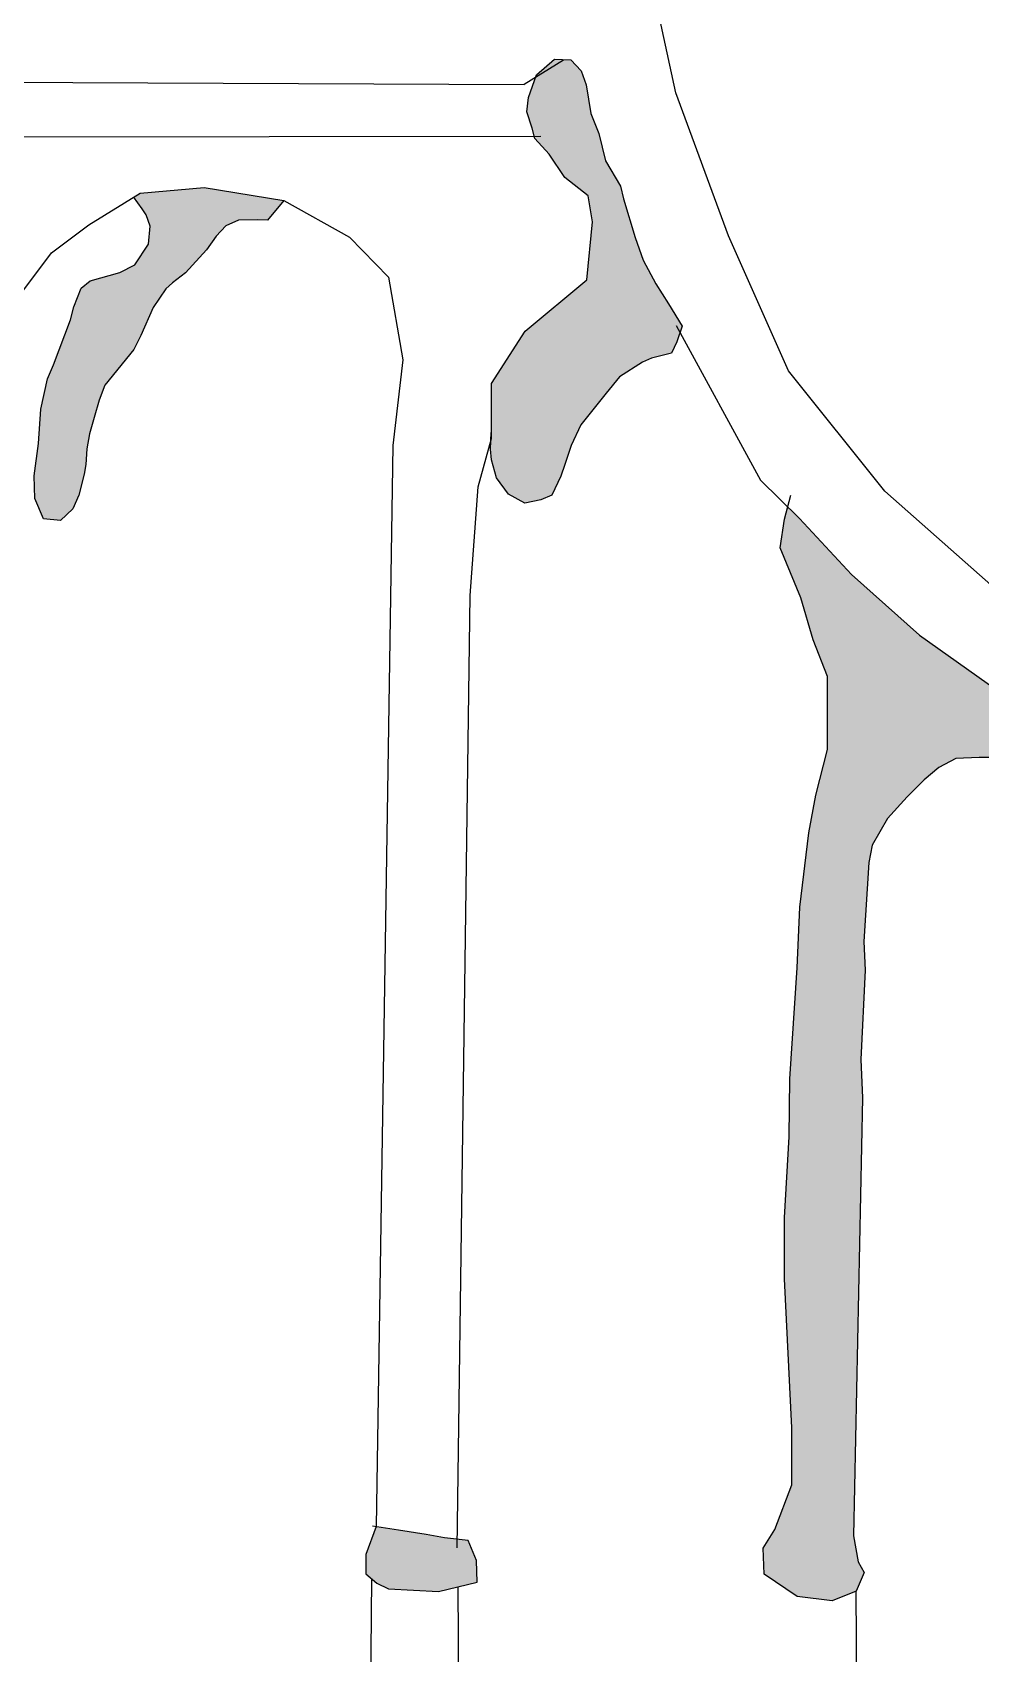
# Model space of a CAD drawing. Header units: millimetres. Extents: x 245 to 515, y 87 to 339.
# Drawn here: x 405.679 to 406.496, y 230.446 to 231.842 of the extents above; entities that cross this region are included whole.
import ezdxf

# ---------------------------------------------------------------- set-up
doc = ezdxf.new("R2010")
doc.units = ezdxf.units.MM
doc.layers.add('çziigi', color=10, linetype='Continuous')

msp = doc.modelspace()

# ---------------------------------------------------------------- hatches: boundary and pattern name
at = {"layer": 'çziigi'}
h = msp.add_hatch(color=256, dxfattribs=at)
h.dxf.hatch_style = 1
h.paths.add_polyline_path([(406.2051, 231.5586), (406.2128, 231.5618), (406.2301, 231.5663), (406.2346, 231.5759), (406.2392, 231.5896), (406.2273, 231.6087), (406.2164, 231.626), (406.2055, 231.6464), (406.1987, 231.6659), (406.1887, 231.6991), (406.186, 231.71), (406.1732, 231.7318), (406.1673, 231.7554), (406.1605, 231.7727), (406.1564, 231.7972), (406.1523, 231.8095), (406.1432, 231.819), (406.1291, 231.8195), (406.1137, 231.8059), (406.1068, 231.7863), (406.1055, 231.7741), (406.11, 231.7599), (406.1123, 231.7512), (406.1246, 231.7376), (406.1382, 231.7176), (406.1582, 231.7017), (406.1619, 231.6794), (406.157, 231.6293), (406.1038, 231.5851), (406.0749, 231.54), (406.0749, 231.4926), (406.0743, 231.4907), (406.0741, 231.4835), (406.075, 231.4744), (406.0791, 231.4589), (406.0896, 231.4449), (406.1037, 231.4371), (406.1173, 231.4399), (406.1269, 231.444), (406.1346, 231.4603), (406.1382, 231.4703), (406.1437, 231.4867), (406.1519, 231.5044), (406.1737, 231.5318), (406.1851, 231.5459)])
h = msp.add_hatch(color=256, dxfattribs=at)
h.dxf.hatch_style = 1
h.paths.add_polyline_path([(405.8961, 231.6976), (405.8274, 231.709), (405.7723, 231.704), (405.7667, 231.7006), (405.7739, 231.6904), (405.7775, 231.6855), (405.7809, 231.6757), (405.7794, 231.6601), (405.7677, 231.6423), (405.7546, 231.6356), (405.7292, 231.6285), (405.7215, 231.6221), (405.7151, 231.6062), (405.7121, 231.5949), (405.6974, 231.5563), (405.6925, 231.5441), (405.6867, 231.5181), (405.6845, 231.4884), (405.6809, 231.4606), (405.6815, 231.4411), (405.6888, 231.4236), (405.7035, 231.4221), (405.7142, 231.4322), (405.7194, 231.4438), (405.724, 231.4619), (405.7255, 231.4704), (405.7264, 231.4839), (405.7286, 231.4967), (405.7326, 231.5108), (405.7368, 231.5257), (405.7417, 231.5386), (405.7668, 231.5695), (405.7729, 231.5814), (405.7833, 231.6057), (405.7944, 231.6215), (405.8002, 231.6267), (405.8112, 231.6353), (405.8295, 231.6552), (405.8378, 231.6671), (405.846, 231.676), (405.8568, 231.6808), (405.873, 231.6811), (405.8818, 231.6808)])
h.paths.add_polyline_path([(405.351, 231.6414), (405.3611, 231.6647), (405.3596, 231.6717), (405.3362, 231.6756), (405.3051, 231.6709), (405.2849, 231.667), (405.2732, 231.6577), (405.2475, 231.6359), (405.2218, 231.6064), (405.2094, 231.5854), (405.2024, 231.5535), (405.1938, 231.5146), (405.1837, 231.4688), (405.1868, 231.4485), (405.2063, 231.4276), (405.2257, 231.4276), (405.2405, 231.4478), (405.2452, 231.4742), (405.246, 231.4913), (405.2483, 231.51), (405.253, 231.5341), (405.2608, 231.5566), (405.2709, 231.5737), (405.288, 231.5986), (405.2997, 231.6134), (405.3284, 231.625)])
h = msp.add_hatch(color=256, dxfattribs=at)
h.dxf.hatch_style = 1
h.paths.add_polyline_path([(406.5296, 231.2624), (406.4437, 231.3235), (406.385, 231.3755), (406.3403, 231.4239), (406.3302, 231.4337), (406.3275, 231.4233), (406.3237, 231.3987), (406.3414, 231.3556), (406.3521, 231.3194), (406.3645, 231.2879), (406.3645, 231.2248), (406.3545, 231.1856), (406.3483, 231.1531), (406.3406, 231.0892), (406.3383, 231.0369), (406.3321, 230.9412), (406.3314, 230.8912), (406.3275, 230.8219), (406.3275, 230.7689), (406.3337, 230.6408), (406.3337, 230.5915), (406.3191, 230.5531), (406.3091, 230.5369), (406.3099, 230.5146), (406.3384, 230.4954), (406.3684, 230.4916), (406.3892, 230.5), (406.3961, 230.5162), (406.3907, 230.5254), (406.3869, 230.5477), (406.3946, 230.925), (406.3932, 230.958), (406.397, 231.0347), (406.3956, 231.0595), (406.3999, 231.1276), (406.4028, 231.1424), (406.4162, 231.1654), (406.433, 231.184), (406.4478, 231.1989), (406.4602, 231.2094), (406.4751, 231.217), (406.4952, 231.218), (406.5268, 231.218), (406.5579, 231.2156), (406.5699, 231.2108), (406.5814, 231.1926), (406.5828, 231.1759), (406.5837, 231.1558), (406.5981, 231.1178), (406.6015, 231.1006), (406.5943, 231.0848), (406.5862, 231.0633), (406.5838, 231.047), (406.5838, 231.025), (406.5876, 230.9992), (406.5914, 230.966), (406.5943, 230.9454), (406.5924, 230.9292), (406.5905, 230.9105), (406.5905, 230.8818), (406.5895, 230.8501), (406.5895, 230.8257), (406.5895, 230.8089), (406.5862, 230.7965), (406.5838, 230.7735), (406.5857, 230.753), (406.5891, 230.7107), (406.5924, 230.6892), (406.591, 230.6619), (406.59, 230.6351), (406.59, 230.5997), (406.59, 230.5811), (406.5881, 230.5428), (406.5819, 230.527), (406.5656, 230.5155), (406.558, 230.5026), (406.5608, 230.4897), (406.5843, 230.4897), (406.6173, 230.4926), (406.6365, 230.5021), (406.6417, 230.5127), (406.6408, 230.5213), (406.6264, 230.5394), (406.6207, 230.5557), (406.6207, 230.5744), (406.6221, 230.5916), (406.625, 230.6064), (406.6212, 230.626), (406.6202, 230.6413), (406.6212, 230.696), (406.6269, 230.7142), (406.636, 230.7309), (406.6374, 230.763), (406.6346, 230.7917), (406.6307, 230.8398), (406.6322, 230.8613), (406.6369, 230.8843), (406.636, 230.901), (406.6317, 230.9235), (406.6336, 230.9571), (406.6365, 230.9767), (406.6365, 230.9959), (406.6365, 231.0183), (406.6365, 231.036), (406.6422, 231.0547), (406.6575, 231.0872), (406.6863, 231.104), (406.704, 231.1097), (406.7159, 231.1107), (406.725, 231.0901), (406.725, 231.0695), (406.7265, 231.021), (406.7226, 230.9971), (406.7222, 230.955), (406.7255, 230.9182), (406.7231, 230.8396), (406.7231, 230.7984), (406.7246, 230.6896), (406.7226, 230.5839), (406.7198, 230.5342), (406.7083, 230.5136), (406.7068, 230.4978), (406.7255, 230.4902), (406.7451, 230.4921), (406.7657, 230.5064), (406.7667, 230.5227), (406.7715, 230.5485), (406.77, 230.5715), (406.7696, 230.6007), (406.7724, 230.6308), (406.7733, 230.9677), (406.7771, 231.0351), (406.7771, 231.0672), (406.7771, 231.0904), (406.7815, 231.1084), (406.7883, 231.1219), (406.7868, 231.1398), (406.7769, 231.1563), (406.7575, 231.1672), (406.7062, 231.1826), (406.6637, 231.2009), (406.6183, 231.2163), (406.5787, 231.2346)])
h = msp.add_hatch(color=256, dxfattribs=at)
h.dxf.hatch_style = 1
h.paths.add_polyline_path([(406.0619, 230.5264), (406.0547, 230.5437), (406.0345, 230.5459), (406.0186, 230.5487), (405.9948, 230.5524), (405.9756, 230.5555), (405.9667, 230.5315), (405.9667, 230.5149), (405.976, 230.5069), (405.9861, 230.5019), (406.0294, 230.4997), (406.0626, 230.5077)])
h.paths.add_polyline_path([(405.6487, 230.5246), (405.6474, 230.5477), (405.6421, 230.5557), (405.6296, 230.5593), (405.6194, 230.5548), (405.6087, 230.5504), (405.5878, 230.5473), (405.5691, 230.5468), (405.5633, 230.5499), (405.5515, 230.5606), (405.5515, 230.5585), (405.5477, 230.5433), (405.5411, 230.5326), (405.5308, 230.5188), (405.5299, 230.5126), (405.5455, 230.5064), (405.5589, 230.5028), (405.5842, 230.5019), (405.6211, 230.4997), (405.6403, 230.5006), (405.6452, 230.5099)])
h.paths.add_polyline_path([(405.1341, 230.5424), (405.1241, 230.5435), (405.0795, 230.5368), (405.0606, 230.5402), (405.0506, 230.5456), (405.0417, 230.5257), (405.0439, 230.5057), (405.0684, 230.4901), (405.1062, 230.4912), (405.1397, 230.5034), (405.1452, 230.5168)])
h.paths.add_polyline_path([(404.6003, 230.5267), (404.5941, 230.5433), (404.5761, 230.5522), (404.5692, 230.5474), (404.5367, 230.5357), (404.5305, 230.5364), (404.5153, 230.5488), (404.505, 230.5371), (404.4981, 230.5164), (404.5084, 230.5053), (404.5347, 230.5012), (404.583, 230.5019), (404.5989, 230.5122)])

# ---------------------------------------------------------------- linework, layer by layer
for p, q in [((406.2336, 231.7905), (406.2067, 231.9155)), ((406.1369, 231.8186), (406.1031, 231.7977)), ((406.1137, 231.8059), (406.1291, 231.8195)), ((406.1291, 231.8195), (406.1432, 231.819)), ((406.1432, 231.819), (406.1523, 231.8095)), ((403.4806, 231.8096), (406.1031, 231.7977)), ((406.1068, 231.7863), (406.1137, 231.8059)), ((406.1523, 231.8095), (406.1564, 231.7972)), ((406.1564, 231.7972), (406.1605, 231.7727)), ((406.2791, 231.6673), (406.2336, 231.7905)), ((406.1055, 231.7741), (406.1068, 231.7863)), ((406.11, 231.7599), (406.1055, 231.7741)), ((406.1123, 231.7512), (406.11, 231.7599)), ((406.1605, 231.7727), (406.1673, 231.7554)), ((403.618, 231.7507), (406.1175, 231.753)), ((406.1246, 231.7376), (406.1123, 231.7512)), ((406.1673, 231.7554), (406.1732, 231.7318)), ((406.1382, 231.7176), (406.1246, 231.7376)), ((406.1732, 231.7318), (406.186, 231.71)), ((405.728, 231.6769), (405.7723, 231.704)), ((405.7723, 231.704), (405.8274, 231.709)), ((405.8274, 231.709), (405.8961, 231.6976)), ((406.1582, 231.7017), (406.1382, 231.7176)), ((406.186, 231.71), (406.1887, 231.6991)), ((405.7739, 231.6904), (405.7665, 231.7008)), ((405.7775, 231.6855), (405.7739, 231.6904)), ((405.8961, 231.6976), (405.8818, 231.6808)), ((405.8961, 231.6976), (405.9526, 231.6662)), ((406.1619, 231.6794), (406.1582, 231.7017)), ((406.1887, 231.6991), (406.1987, 231.6659)), ((405.6958, 231.6526), (405.728, 231.6769)), ((405.7809, 231.6757), (405.7775, 231.6855)), ((405.8568, 231.6808), (405.846, 231.676)), ((405.873, 231.6811), (405.8568, 231.6808)), ((405.8818, 231.6808), (405.873, 231.6811)), ((406.157, 231.6293), (406.1619, 231.6794)), ((405.7794, 231.6601), (405.7809, 231.6757)), ((405.8378, 231.6671), (405.8295, 231.6552)), ((405.846, 231.676), (405.8378, 231.6671)), ((405.9526, 231.6662), (405.9863, 231.6318)), ((406.1987, 231.6659), (406.2055, 231.6464)), ((406.3308, 231.551), (406.2791, 231.6673)), ((405.6686, 231.6161), (405.6958, 231.6526)), ((405.7677, 231.6423), (405.7794, 231.6601)), ((405.8295, 231.6552), (405.8112, 231.6353)), ((405.7292, 231.6285), (405.7546, 231.6356)), ((405.7546, 231.6356), (405.7677, 231.6423)), ((405.8112, 231.6353), (405.8002, 231.6267)), ((406.2055, 231.6464), (406.2164, 231.626)), ((405.7151, 231.6062), (405.7215, 231.6221)), ((405.7215, 231.6221), (405.7292, 231.6285)), ((405.7944, 231.6215), (405.7833, 231.6057)), ((405.8002, 231.6267), (405.7944, 231.6215)), ((405.9863, 231.6318), (405.9984, 231.5604)), ((406.1038, 231.5851), (406.157, 231.6293)), ((406.2164, 231.626), (406.2273, 231.6087)), ((406.2273, 231.6087), (406.2392, 231.5896)), ((405.6974, 231.5563), (405.7121, 231.5949)), ((405.7121, 231.5949), (405.7151, 231.6062)), ((405.7833, 231.6057), (405.7729, 231.5814)), ((405.7729, 231.5814), (405.7668, 231.5695)), ((406.0749, 231.54), (406.1038, 231.5851)), ((406.234, 231.5902), (406.3066, 231.4568)), ((406.2392, 231.5896), (406.2346, 231.5759)), ((405.7668, 231.5695), (405.7417, 231.5386)), ((406.2301, 231.5663), (406.2128, 231.5618)), ((406.2346, 231.5759), (406.2301, 231.5663)), ((405.6925, 231.5441), (405.6974, 231.5563)), ((405.9984, 231.5604), (405.9898, 231.4867)), ((406.2051, 231.5586), (406.1851, 231.5459)), ((406.2128, 231.5618), (406.2051, 231.5586)), ((406.4139, 231.4475), (406.3308, 231.551)), ((405.6867, 231.5181), (405.6925, 231.5441)), ((405.7417, 231.5386), (405.7368, 231.5257)), ((406.0749, 231.4926), (406.0749, 231.54)), ((406.1851, 231.5459), (406.1737, 231.5318)), ((405.7368, 231.5257), (405.7326, 231.5108)), ((406.1737, 231.5318), (406.1519, 231.5044)), ((405.6845, 231.4884), (405.6867, 231.5181)), ((405.7326, 231.5108), (405.7286, 231.4967)), ((405.7286, 231.4967), (405.7264, 231.4839)), ((406.0741, 231.4835), (406.0746, 231.498)), ((406.1519, 231.5044), (406.1437, 231.4867)), ((405.6809, 231.4606), (405.6845, 231.4884)), ((405.7264, 231.4839), (405.7255, 231.4704)), ((405.9898, 231.4867), (405.9756, 230.5556)), ((406.0633, 231.451), (406.0749, 231.4926)), ((406.075, 231.4744), (406.0741, 231.4835)), ((406.1437, 231.4867), (406.1382, 231.4703)), ((405.7255, 231.4704), (405.724, 231.4619)), ((406.0791, 231.4589), (406.075, 231.4744)), ((406.1382, 231.4703), (406.1346, 231.4603)), ((405.6815, 231.4411), (405.6809, 231.4606)), ((405.724, 231.4619), (405.7194, 231.4438)), ((406.0896, 231.4449), (406.0791, 231.4589)), ((406.1346, 231.4603), (406.1269, 231.444)), ((406.3066, 231.4568), (406.3403, 231.4239)), ((405.6888, 231.4236), (405.6815, 231.4411)), ((405.7194, 231.4438), (405.7142, 231.4322)), ((406.0564, 231.3574), (406.0633, 231.451)), ((406.1037, 231.4371), (406.0896, 231.4449)), ((406.1173, 231.4399), (406.1037, 231.4371)), ((406.1269, 231.444), (406.1173, 231.4399)), ((406.3275, 231.4233), (406.3329, 231.444)), ((406.5077, 231.3645), (406.4139, 231.4475)), ((405.7142, 231.4322), (405.7035, 231.4221)), ((405.7035, 231.4221), (405.6888, 231.4236)), ((406.3237, 231.3987), (406.3275, 231.4233)), ((406.3403, 231.4239), (406.385, 231.3755)), ((406.3414, 231.3556), (406.3237, 231.3987)), ((406.385, 231.3755), (406.4437, 231.3235)), ((406.0453, 230.5372), (406.0564, 231.3574)), ((406.3521, 231.3194), (406.3414, 231.3556)), ((406.3645, 231.2879), (406.3521, 231.3194)), ((406.4437, 231.3235), (406.5296, 231.2624)), ((406.3645, 231.2248), (406.3645, 231.2879)), ((406.3545, 231.1856), (406.3645, 231.2248)), ((406.4751, 231.217), (406.4602, 231.2094)), ((406.4952, 231.218), (406.4751, 231.217)), ((406.5268, 231.218), (406.4952, 231.218)), ((406.4602, 231.2094), (406.4478, 231.1989)), ((406.4478, 231.1989), (406.433, 231.184)), ((406.3483, 231.1531), (406.3545, 231.1856)), ((406.433, 231.184), (406.4162, 231.1654)), ((406.4162, 231.1654), (406.4028, 231.1424)), ((406.3406, 231.0892), (406.3483, 231.1531)), ((406.4028, 231.1424), (406.3999, 231.1276)), ((406.3999, 231.1276), (406.3956, 231.0595)), ((406.3383, 231.0369), (406.3406, 231.0892)), ((406.3956, 231.0595), (406.397, 231.0347)), ((406.3321, 230.9412), (406.3383, 231.0369)), ((406.397, 231.0347), (406.3932, 230.958)), ((406.3932, 230.958), (406.3946, 230.925)), ((406.3314, 230.8912), (406.3321, 230.9412)), ((406.3946, 230.925), (406.3869, 230.5477)), ((406.3275, 230.8219), (406.3314, 230.8912)), ((406.3275, 230.7689), (406.3275, 230.8219)), ((406.3337, 230.6408), (406.3275, 230.7689)), ((406.3337, 230.5915), (406.3337, 230.6408)), ((406.3191, 230.5531), (406.3337, 230.5915)), ((405.9756, 230.5556), (405.9667, 230.5315)), ((405.9948, 230.5524), (405.9724, 230.556)), ((406.0186, 230.5487), (405.9948, 230.5524)), ((406.0345, 230.5459), (406.0186, 230.5487)), ((406.0547, 230.5437), (406.0345, 230.5459)), ((406.3091, 230.5369), (406.3191, 230.5531)), ((406.3869, 230.5477), (406.3907, 230.5254)), ((405.9667, 230.5315), (405.9667, 230.5149)), ((406.0619, 230.5264), (406.0547, 230.5437)), ((406.3099, 230.5146), (406.3091, 230.5369)), ((406.0626, 230.5077), (406.0619, 230.5264)), ((406.3907, 230.5254), (406.3961, 230.5162)), ((405.9714, 230.5109), (405.6839, 196.4238)), ((405.9667, 230.5149), (405.976, 230.5069)), ((405.976, 230.5069), (405.9861, 230.5019)), ((406.0294, 230.4997), (406.0626, 230.5077)), ((406.046, 230.5037), (406.2291, 196.419)), ((406.3384, 230.4954), (406.3099, 230.5146)), ((406.3961, 230.5162), (406.3892, 230.5)), ((405.9861, 230.5019), (406.0294, 230.4997)), ((406.3684, 230.4916), (406.3384, 230.4954)), ((406.3892, 230.5), (406.3684, 230.4916)), ((406.5538, 196.4317), (406.3892, 230.5))]:
    msp.add_line(p, q, dxfattribs=at)

doc.saveas('drawing.dxf')
